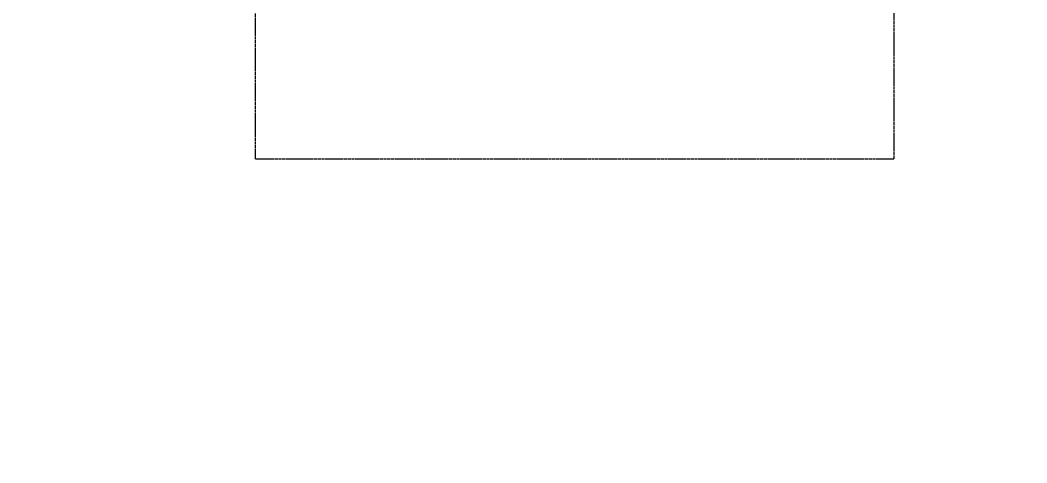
# Model space of a CAD drawing. Header units: millimetres. Extents: x -9013 to 516, y -36629 to 6082.
# Drawn here: x -2610.5 to -2216.3, y 4550.5 to 4723.9 of the extents above; entities that cross this region are included whole.
import ezdxf

# ---------------------------------------------------------------- set-up
doc = ezdxf.new("R2010")
doc.units = ezdxf.units.MM
doc.header["$LTSCALE"] = 0.05
doc.linetypes.add('CENTER2', pattern=[28.575, 19.05, -3.175, 3.175, -3.175])
doc.layers.get('0').update_dxf_attribs({"lineweight": 18})
doc.layers.get('Defpoints').update_dxf_attribs({"color": 140, "lineweight": 18})
doc.layers.add('G-Anno-Std-Cntr', color=1, linetype='CENTER2', lineweight=18)
doc.styles.add('trebuchet_MS', font='trebuc.ttf')
doc.dimstyles.new('MGP', dxfattribs={"dimtxt": 2.5, "dimasz": 2.5, "dimexe": 1.25, "dimexo": 0.625, "dimtad": 1, "dimdec": 0, "dimtxsty": 'trebuchet_MS', "dimcen": 2.5, "dimclrt": 7, "dimadec": 0, "dimazin": 0, "dimtfac": 1, "dimtdec": 0, "dimtmove": 0, "dimatfit": 3, "dimfxl": 1.148294, "dimfxlon": 1, "dimarcsym": 2})

# ---------------------------------------------------------------- blocks, each defined once
blk = doc.blocks.new('*D192')
at = {"color": 0, "lineweight": -2, "transparency": 16777216}
for p, q in [((-2856.68, 4669.46), (-2984.51, 4669.46)), ((-2971.51, 4544.46), (-2971.51, 4644.46)), ((-2856.68, 4519.46), (-2984.51, 4519.46))]:
    blk.add_line(p, q, dxfattribs=at)
at = {"color": 0, "transparency": 16777216}
for points in [[(-2975.68, 4644.46), (-2967.35, 4644.46), (-2971.51, 4669.46)], [(-2975.68, 4544.46), (-2967.35, 4544.46), (-2971.51, 4519.46)]]:
    blk.add_solid(points, dxfattribs=at)
at = {"layer": 'Defpoints', "color": 0, "transparency": 16777216}
for p in [(-2971.51, 4669.46), (-2366.28, 4669.46), (-2216.28, 4519.46)]:
    blk.add_point(p, dxfattribs=at)
at = {"color": 7, "transparency": 16777216, "insert": (-2990.23, 4594.46), "char_height": 25, "attachment_point": 5, "rotation": 90, "style": 'trebuchet_MS'}
blk.add_mtext('150', dxfattribs=at)
blk = doc.blocks.new('*D193')
at = {"color": 0, "lineweight": -2, "transparency": 16777216}
for p, q in [((-2856.68, 5119.46), (-2984.51, 5119.46)), ((-2971.51, 4694.46), (-2971.51, 5094.46)), ((-2856.68, 4669.46), (-2984.51, 4669.46))]:
    blk.add_line(p, q, dxfattribs=at)
at = {"color": 0, "transparency": 16777216}
for points in [[(-2975.68, 5094.46), (-2967.35, 5094.46), (-2971.51, 5119.46)], [(-2975.68, 4694.46), (-2967.35, 4694.46), (-2971.51, 4669.46)]]:
    blk.add_solid(points, dxfattribs=at)
at = {"layer": 'Defpoints', "color": 0, "transparency": 16777216}
for p in [(-2971.51, 5119.46), (-2366.28, 5119.46), (-2216.28, 4669.46)]:
    blk.add_point(p, dxfattribs=at)
at = {"color": 7, "transparency": 16777216, "insert": (-2990.23, 4894.46), "char_height": 25, "attachment_point": 5, "rotation": 90, "style": 'trebuchet_MS'}
blk.add_mtext('450', dxfattribs=at)

msp = doc.modelspace()

# ---------------------------------------------------------------- linework, layer by layer
at = {"layer": 'G-Anno-Std-Cntr'}
msp.add_lwpolyline([(-2268.36, 4669.46), (-2518.36, 4669.46), (-2518.36, 5119.46), (-2268.36, 5119.46)], close=True, dxfattribs=at)

# ---------------------------------------------------------------- dimensions: what is measured, and where the dimension line sits
for base, p1, p2, picture, middle in [((-2971.51, 5119.46), (-2216.28, 4669.46), (-2366.28, 5119.46), '*D193', (-2990.23, 4894.46)), ((-2971.51, 4669.46), (-2216.28, 4519.46), (-2366.28, 4669.46), '*D192', (-2990.23, 4594.46))]:
    dim = msp.add_linear_dim(base=base, p1=p1, p2=p2, angle=90, dimstyle='MGP', override={"dimscale": 100, "dimtxt": 0.25, "dimasz": 0.25, "dimexe": 0.13, "dimexo": 0.06, "dimgap": 0.06, "dimarcsym": 1})
    dim.commit()
    dim.dimension.update_dxf_attribs({"geometry": picture, "text_midpoint": middle})

doc.saveas('drawing.dxf')
